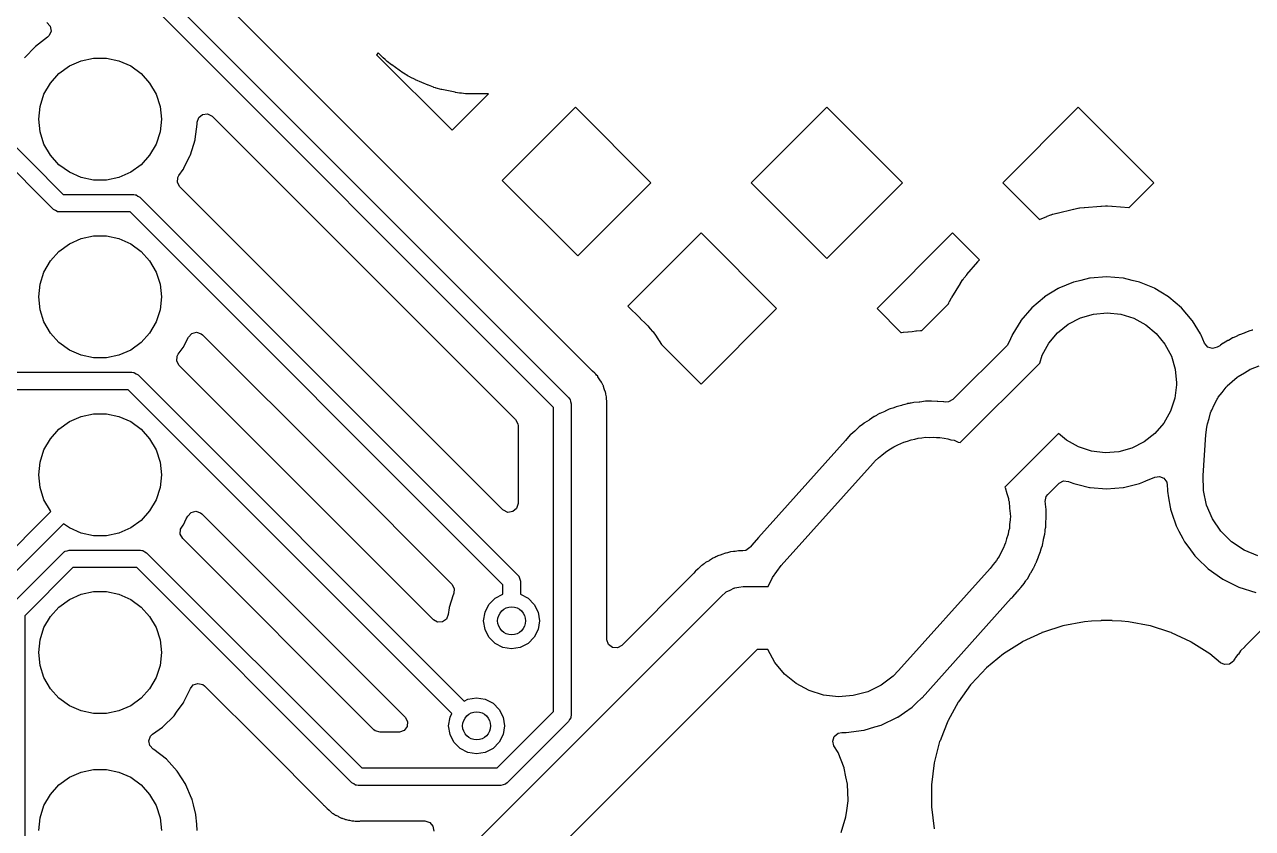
# Model space of a CAD drawing. Extents: x 124.5 to 210, y -114.5 to -26.5.
# Drawn here: x 144.04 to 161.58, y -59.97 to -48.48 of the extents above; entities that cross this region are included whole.
import ezdxf

# ---------------------------------------------------------------- set-up
doc = ezdxf.new("R2010")
doc.units = 0
doc.layers.add('BLACK', color=7, linetype='CONTINUOUS')

msp = doc.modelspace()

# ---------------------------------------------------------------- linework, layer by layer
at = {"layer": 'BLACK', "linetype": 'CONTINUOUS'}
for p, q in [((145.821, -47.8181), (151.813, -53.8106)), ((149.432, -50.7096), (146.492, -47.7704)), ((151.6, -53.9508), (145.642, -47.9923)), ((144.36, -48.454), (144.409, -48.5057)), ((144.422, -48.5755), (144.395, -48.6412)), ((144.409, -48.5057), (144.422, -48.5755)), ((144.372, -48.6636), (144.197, -48.7949)), ((144.395, -48.6412), (144.372, -48.6636)), ((142.596, -48.9116), (144.595, -50.9103)), ((144.197, -48.7949), (144.04, -48.9595)), ((149.096, -48.8866), (149.069, -48.9136)), ((149.069, -48.9136), (150.149, -49.9926)), ((149.134, -48.926), (149.096, -48.8866)), ((149.138, -48.9305), (149.134, -48.926)), ((149.167, -48.9585), (149.138, -48.9305)), ((144.534, -49.1828), (144.682, -49.0751)), ((144.682, -49.0751), (144.849, -49.0006)), ((144.849, -49.0006), (145.028, -48.9625)), ((145.028, -48.9625), (145.212, -48.9625)), ((145.212, -48.9625), (145.391, -49.0006)), ((145.391, -49.0006), (145.558, -49.0751)), ((145.558, -49.0751), (145.706, -49.1828)), ((149.194, -48.9838), (149.167, -48.9585)), ((149.199, -48.9881), (149.194, -48.9838)), ((149.218, -49.0048), (149.199, -48.9881)), ((149.223, -49.0088), (149.218, -49.0048)), ((149.284, -49.0562), (149.223, -49.0088)), ((149.289, -49.0599), (149.284, -49.0562)), ((149.448, -49.1716), (149.289, -49.0599)), ((144.455, -51.1237), (142.456, -49.125)), ((144.411, -49.3189), (144.534, -49.1828)), ((145.706, -49.1828), (145.829, -49.3189)), ((149.454, -49.1752), (149.448, -49.1716)), ((149.519, -49.2161), (149.454, -49.1752)), ((149.524, -49.2194), (149.519, -49.2161)), ((149.547, -49.2318), (149.524, -49.2194)), ((149.552, -49.2348), (149.547, -49.2318)), ((149.621, -49.2689), (149.552, -49.2348)), ((149.627, -49.2716), (149.621, -49.2689)), ((149.806, -49.3489), (149.627, -49.2716)), ((144.319, -49.4776), (144.411, -49.3189)), ((145.829, -49.3189), (145.921, -49.4776)), ((149.812, -49.3513), (149.806, -49.3489)), ((149.884, -49.3783), (149.812, -49.3513)), ((149.89, -49.3804), (149.884, -49.3783)), ((149.914, -49.3881), (149.89, -49.3804)), ((149.921, -49.3899), (149.914, -49.3881)), ((149.995, -49.4095), (149.921, -49.3899)), ((150.001, -49.4109), (149.995, -49.4095)), ((150.192, -49.4507), (150.001, -49.4109)), ((150.197, -49.4516), (150.192, -49.4507)), ((150.254, -49.4614), (150.197, -49.4516)), ((150.259, -49.4621), (150.254, -49.4614)), ((150.278, -49.4646), (150.259, -49.4621)), ((150.283, -49.4651), (150.278, -49.4646)), ((150.341, -49.4704), (150.283, -49.4651)), ((144.263, -49.6518), (144.319, -49.4776)), ((145.921, -49.4776), (145.977, -49.6518)), ((150.149, -49.9926), (150.669, -49.4725)), ((150.346, -49.4708), (150.341, -49.4704)), ((150.353, -49.4711), (150.346, -49.4708)), ((150.354, -49.4712), (150.353, -49.4711)), ((150.374, -49.472), (150.354, -49.4712)), ((150.376, -49.472), (150.374, -49.472)), ((150.382, -49.4722), (150.376, -49.472)), ((150.384, -49.4722), (150.382, -49.4722)), ((150.404, -49.4725), (150.384, -49.4722)), ((150.406, -49.4725), (150.404, -49.4725)), ((150.669, -49.4725), (150.406, -49.4725)), ((144.244, -49.834), (144.263, -49.6518)), ((145.977, -49.6518), (145.996, -49.834)), ((146.508, -49.8794), (146.53, -49.8118)), ((146.53, -49.8118), (146.585, -49.7666)), ((146.585, -49.7666), (146.655, -49.7582)), ((146.655, -49.7582), (146.723, -49.7934)), ((146.723, -49.7934), (148.893, -51.9629)), ((151.911, -49.6644), (150.866, -50.7096)), ((152.99, -50.7434), (151.911, -49.6644)), ((155.503, -49.6644), (154.424, -50.7434)), ((156.582, -50.7434), (155.503, -49.6644)), ((159.095, -49.6644), (158.016, -50.7434)), ((160.174, -50.7434), (159.095, -49.6644)), ((144.263, -50.0162), (144.244, -49.834)), ((145.996, -49.834), (145.977, -50.0162)), ((146.479, -50.1225), (146.507, -49.9052)), ((146.507, -49.9052), (146.508, -49.9019)), ((146.507, -49.9052), (146.507, -49.9052)), ((146.508, -49.9019), (146.508, -49.8794)), ((144.319, -50.1904), (144.263, -50.0162)), ((145.977, -50.0162), (145.921, -50.1904)), ((146.412, -50.3455), (146.478, -50.1276)), ((146.478, -50.1276), (146.479, -50.1225)), ((144.411, -50.3491), (144.319, -50.1904)), ((145.921, -50.1904), (145.829, -50.3491)), ((144.534, -50.4852), (144.411, -50.3491)), ((144.682, -50.5929), (144.534, -50.4852)), ((145.706, -50.4852), (145.558, -50.5929)), ((145.829, -50.3491), (145.706, -50.4852)), ((146.319, -50.5345), (146.41, -50.3502)), ((146.41, -50.3502), (146.412, -50.3455)), ((146.41, -50.3502), (146.41, -50.3502)), ((144.849, -50.6674), (144.682, -50.5929)), ((145.028, -50.7055), (144.849, -50.6674)), ((145.391, -50.6674), (145.212, -50.7055)), ((145.558, -50.5929), (145.391, -50.6674)), ((146.227, -50.7375), (146.232, -50.6667)), ((146.232, -50.6667), (146.248, -50.6372)), ((146.248, -50.6372), (146.308, -50.5539)), ((146.308, -50.5539), (146.311, -50.5497)), ((146.311, -50.5497), (146.319, -50.5345)), ((145.212, -50.7055), (145.028, -50.7055)), ((146.261, -50.7998), (146.227, -50.7375)), ((148.638, -53.176), (146.261, -50.7998)), ((151.228, -52.5057), (149.432, -50.7096)), ((150.866, -50.7096), (151.945, -51.7886)), ((151.945, -51.7886), (152.99, -50.7434)), ((154.424, -50.7434), (155.503, -51.8225)), ((155.503, -51.8225), (156.582, -50.7434)), ((158.016, -50.7434), (158.54, -51.2674)), ((159.822, -51.0952), (160.174, -50.7434)), ((144.595, -50.9103), (145.601, -50.9103)), ((145.601, -50.9103), (145.623, -50.9135)), ((145.623, -50.9135), (145.628, -50.9132)), ((145.628, -50.9132), (145.63, -50.9145)), ((145.63, -50.9145), (145.636, -50.9154)), ((145.636, -50.9154), (145.662, -50.9322)), ((145.662, -50.9322), (145.689, -50.9469)), ((145.689, -50.9469), (151.088, -56.3459)), ((144.482, -51.1385), (144.455, -51.1237)), ((144.508, -51.1552), (144.482, -51.1385)), ((144.514, -51.1561), (144.508, -51.1552)), ((144.517, -51.1574), (144.514, -51.1561)), ((144.521, -51.1571), (144.517, -51.1574)), ((144.543, -51.1603), (144.521, -51.1571)), ((145.549, -51.1603), (144.543, -51.1603)), ((150.875, -56.4861), (145.549, -51.1603)), ((158.649, -51.2223), (158.705, -51.2016)), ((158.705, -51.2016), (158.71, -51.2)), ((158.71, -51.2), (158.729, -51.1938)), ((158.729, -51.1938), (158.733, -51.1924)), ((158.733, -51.1924), (158.791, -51.1762)), ((158.791, -51.1762), (158.796, -51.1749)), ((158.796, -51.1749), (159.027, -51.1195)), ((159.027, -51.1195), (159.031, -51.1184)), ((159.031, -51.1184), (159.09, -51.1067)), ((159.09, -51.1067), (159.095, -51.1059)), ((159.095, -51.1059), (159.114, -51.1028)), ((159.114, -51.1028), (159.119, -51.1021)), ((159.119, -51.1021), (159.179, -51.0951)), ((159.179, -51.0951), (159.184, -51.0946)), ((159.184, -51.0946), (159.42, -51.076)), ((159.42, -51.076), (159.425, -51.0757)), ((159.425, -51.0757), (159.485, -51.0733)), ((159.485, -51.0733), (159.49, -51.0732)), ((159.49, -51.0732), (159.51, -51.0732)), ((159.51, -51.0732), (159.515, -51.0733)), ((159.515, -51.0733), (159.575, -51.0757)), ((159.575, -51.0757), (159.58, -51.076)), ((159.58, -51.076), (159.816, -51.0946)), ((159.816, -51.0946), (159.821, -51.0951)), ((159.821, -51.0951), (159.822, -51.0952)), ((158.54, -51.2674), (158.644, -51.2241)), ((158.644, -51.2241), (158.649, -51.2223)), ((144.682, -51.6151), (144.849, -51.5406)), ((144.849, -51.5406), (145.028, -51.5025)), ((145.028, -51.5025), (145.212, -51.5025)), ((145.212, -51.5025), (145.391, -51.5406)), ((145.391, -51.5406), (145.558, -51.6151)), ((153.707, -51.4604), (152.662, -52.5057)), ((154.786, -52.5395), (153.707, -51.4604)), ((157.299, -51.4604), (156.22, -52.5395)), ((157.683, -51.8449), (157.299, -51.4604)), ((144.411, -51.8589), (144.534, -51.7228)), ((144.534, -51.7228), (144.682, -51.6151)), ((145.558, -51.6151), (145.706, -51.7228)), ((145.706, -51.7228), (145.829, -51.8589)), ((144.319, -52.0176), (144.411, -51.8589)), ((145.829, -51.8589), (145.921, -52.0176)), ((157.505, -52.052), (157.659, -51.8715)), ((157.659, -51.8715), (157.662, -51.8678)), ((157.662, -51.8678), (157.683, -51.8449)), ((144.263, -52.1918), (144.319, -52.0176)), ((145.921, -52.0176), (145.977, -52.1918)), ((148.893, -51.9629), (151.055, -54.1245)), ((157.465, -52.1028), (157.502, -52.0559)), ((157.502, -52.0559), (157.505, -52.052)), ((159.5, -52.0868), (159.263, -52.1055)), ((159.737, -52.1055), (159.5, -52.0868)), ((144.244, -52.374), (144.263, -52.1918)), ((145.977, -52.1918), (145.996, -52.374)), ((157.287, -52.3832), (157.411, -52.1808)), ((157.411, -52.1808), (157.414, -52.1766)), ((157.414, -52.1766), (157.447, -52.1268)), ((157.447, -52.1268), (157.45, -52.1228)), ((157.45, -52.1228), (157.462, -52.1068)), ((157.462, -52.1068), (157.465, -52.1028)), ((158.809, -52.2543), (158.615, -52.3732)), ((158.813, -52.2518), (158.809, -52.2543)), ((158.818, -52.2499), (158.813, -52.2518)), ((159.028, -52.1628), (158.818, -52.2499)), ((158.818, -52.2499), (158.818, -52.2499)), ((159.032, -52.1609), (159.028, -52.1628)), ((159.028, -52.1628), (159.028, -52.1628)), ((159.133, -52.1367), (159.032, -52.1609)), ((159.258, -52.1066), (159.133, -52.1367)), ((159.263, -52.1055), (159.258, -52.1066)), ((159.258, -52.1066), (159.258, -52.1066)), ((159.742, -52.1066), (159.737, -52.1055)), ((159.867, -52.1367), (159.742, -52.1066)), ((159.742, -52.1066), (159.742, -52.1066)), ((159.968, -52.1609), (159.867, -52.1367)), ((159.972, -52.1628), (159.968, -52.1609)), ((160.182, -52.2499), (159.972, -52.1628)), ((159.972, -52.1628), (159.972, -52.1628)), ((160.187, -52.2518), (160.182, -52.2499)), ((160.182, -52.2499), (160.182, -52.2499)), ((160.191, -52.2543), (160.187, -52.2518)), ((160.274, -52.305), (160.191, -52.2543)), ((144.263, -52.5562), (144.244, -52.374)), ((145.996, -52.374), (145.977, -52.5562)), ((157.244, -52.4617), (157.253, -52.4441)), ((157.253, -52.4441), (157.255, -52.4397)), ((157.255, -52.4397), (157.285, -52.3875)), ((157.285, -52.3875), (157.287, -52.3832)), ((158.611, -52.3758), (158.43, -52.53)), ((158.615, -52.3732), (158.611, -52.3758)), ((158.615, -52.3732), (158.615, -52.3732)), ((160.385, -52.3732), (160.274, -52.305)), ((160.389, -52.3758), (160.385, -52.3732)), ((160.385, -52.3732), (160.385, -52.3732)), ((160.57, -52.53), (160.389, -52.3758)), ((144.319, -52.7304), (144.263, -52.5562)), ((145.977, -52.5562), (145.921, -52.7304)), ((152.148, -53.4257), (151.228, -52.5057)), ((152.662, -52.5057), (152.835, -52.6791)), ((153.707, -53.6185), (154.786, -52.5395)), ((156.22, -52.5395), (156.564, -52.8841)), ((156.859, -52.8516), (157.24, -52.4705)), ((157.24, -52.4705), (157.242, -52.4661)), ((157.242, -52.4661), (157.244, -52.4617)), ((158.43, -52.53), (158.276, -52.7106)), ((159.125, -52.6728), (159.313, -52.6177)), ((159.313, -52.6177), (159.507, -52.6)), ((159.507, -52.6), (159.701, -52.6204)), ((159.701, -52.6204), (159.888, -52.6781)), ((160.724, -52.7106), (160.57, -52.53)), ((144.411, -52.8891), (144.319, -52.7304)), ((145.921, -52.7304), (145.829, -52.8891)), ((152.835, -52.6791), (152.837, -52.6806)), ((152.837, -52.6806), (152.843, -52.6858)), ((152.843, -52.6858), (152.913, -52.7513)), ((152.913, -52.7513), (152.918, -52.7569)), ((152.918, -52.7569), (152.94, -52.78)), ((152.94, -52.78), (152.945, -52.7859)), ((152.945, -52.7859), (152.979, -52.8276)), ((158.273, -52.7148), (158.16, -52.8992)), ((158.276, -52.7106), (158.273, -52.7148)), ((158.273, -52.7148), (158.273, -52.7148)), ((158.8, -52.8855), (158.952, -52.7632)), ((158.952, -52.7632), (159.125, -52.6728)), ((159.888, -52.6781), (160.059, -52.771)), ((160.059, -52.771), (160.21, -52.8954)), ((160.727, -52.7148), (160.724, -52.7106)), ((160.84, -52.8992), (160.727, -52.7148)), ((160.727, -52.7148), (160.727, -52.7148)), ((144.534, -53.0252), (144.411, -52.8891)), ((145.829, -52.8891), (145.706, -53.0252)), ((146.322, -53.0668), (146.382, -52.9471)), ((146.382, -52.9471), (146.43, -52.8949)), ((146.43, -52.8949), (146.498, -52.877)), ((146.498, -52.877), (146.566, -52.899)), ((146.566, -52.899), (146.584, -52.9138)), ((146.584, -52.9138), (148.477, -54.8068)), ((152.979, -52.8276), (153.015, -52.8682)), ((153.015, -52.8682), (153.02, -52.8743)), ((153.02, -52.8743), (153.04, -52.8992)), ((153.04, -52.8992), (153.044, -52.9056)), ((153.044, -52.9056), (153.098, -52.9848)), ((156.564, -52.8841), (156.57, -52.8829)), ((156.57, -52.8829), (156.575, -52.882)), ((156.575, -52.882), (156.595, -52.8789)), ((156.595, -52.8789), (156.6, -52.8783)), ((156.6, -52.8783), (156.659, -52.8712)), ((156.659, -52.8712), (156.664, -52.8707)), ((156.664, -52.8707), (156.721, -52.8663)), ((156.721, -52.8663), (156.777, -52.8587)), ((156.777, -52.8587), (156.782, -52.8582)), ((156.782, -52.8582), (156.842, -52.8526)), ((156.842, -52.8526), (156.847, -52.8522)), ((156.847, -52.8522), (156.859, -52.8516)), ((158.15, -52.9176), (158.105, -53.0259)), ((158.152, -52.913), (158.15, -52.9176)), ((158.15, -52.9176), (158.15, -52.9176)), ((158.16, -52.8992), (158.152, -52.913)), ((158.675, -53.035), (158.8, -52.8855)), ((160.21, -52.8954), (160.333, -53.0466)), ((160.848, -52.913), (160.84, -52.8992)), ((160.85, -52.9176), (160.848, -52.913)), ((160.898, -53.0331), (160.85, -52.9176)), ((160.85, -52.9176), (160.85, -52.9176)), ((161.292, -52.9626), (161.241, -52.9941)), ((161.296, -52.96), (161.292, -52.9626)), ((161.292, -52.9626), (161.292, -52.9626)), ((161.301, -52.9581), (161.296, -52.96)), ((161.34, -52.9419), (161.301, -52.9581)), ((161.301, -52.9581), (161.301, -52.9581)), ((161.35, -52.9371), (161.34, -52.9419)), ((161.392, -52.9151), (161.35, -52.9371)), ((161.397, -52.9128), (161.392, -52.9151)), ((161.392, -52.9151), (161.392, -52.9151)), ((161.465, -52.8899), (161.397, -52.9128)), ((161.473, -52.8869), (161.465, -52.8899)), ((161.534, -52.8616), (161.473, -52.8869)), ((161.581, -52.8504), (161.534, -52.8616)), ((161.591, -52.8473), (161.581, -52.8504)), ((144.682, -53.1329), (144.534, -53.0252)), ((144.849, -53.2074), (144.682, -53.1329)), ((145.558, -53.1329), (145.391, -53.2074)), ((145.706, -53.0252), (145.558, -53.1329)), ((146.237, -53.1921), (146.308, -53.0939)), ((146.308, -53.0939), (146.311, -53.0897)), ((146.308, -53.0939), (146.308, -53.0939)), ((146.311, -53.0897), (146.322, -53.0668)), ((153.098, -52.9848), (153.102, -52.9915)), ((153.102, -52.9915), (153.104, -52.9935)), ((153.104, -52.9935), (153.105, -52.9954)), ((153.105, -52.9954), (153.109, -53.0019)), ((153.109, -53.0019), (153.143, -53.0544)), ((153.143, -53.0544), (153.707, -53.6185)), ((158.078, -53.0668), (157.305, -53.8398)), ((158.105, -53.0259), (158.078, -53.0668)), ((158.581, -53.2061), (158.675, -53.035)), ((160.333, -53.0466), (160.425, -53.2189)), ((160.944, -53.0894), (160.898, -53.0331)), ((161.012, -53.1109), (160.944, -53.0894)), ((161.08, -53.0923), (161.012, -53.1109)), ((161.081, -53.0918), (161.08, -53.0923)), ((161.117, -53.0699), (161.081, -53.0918)), ((161.126, -53.0636), (161.117, -53.0699)), ((161.165, -53.0349), (161.126, -53.0636)), ((161.169, -53.0319), (161.165, -53.0349)), ((161.194, -53.019), (161.169, -53.0319)), ((161.233, -52.9983), (161.194, -53.019)), ((161.241, -52.9941), (161.233, -52.9983)), ((145.028, -53.2455), (144.849, -53.2074)), ((145.212, -53.2455), (145.028, -53.2455)), ((145.391, -53.2074), (145.212, -53.2455)), ((146.217, -53.2924), (146.222, -53.2216)), ((146.251, -53.3548), (146.217, -53.2924)), ((146.222, -53.2216), (146.237, -53.1921)), ((150.876, -55.4148), (148.638, -53.176)), ((157.409, -54.4546), (158.545, -53.3184)), ((158.545, -53.3184), (158.581, -53.2061)), ((160.425, -53.2189), (160.481, -53.4058)), ((143.177, -53.4503), (145.575, -53.4503)), ((145.575, -53.4503), (145.597, -53.4535)), ((145.597, -53.4535), (145.602, -53.4532)), ((145.602, -53.4532), (145.604, -53.4545)), ((145.604, -53.4545), (145.611, -53.4554)), ((145.611, -53.4554), (145.637, -53.4721)), ((145.637, -53.4721), (145.664, -53.4869)), ((145.664, -53.4869), (150.323, -58.1466)), ((148.14, -55.2437), (146.251, -53.3548)), ((152.156, -53.4337), (152.148, -53.4257)), ((152.19, -53.4619), (152.156, -53.4337)), ((152.195, -53.4683), (152.19, -53.4619)), ((152.202, -53.4783), (152.195, -53.4683)), ((152.215, -53.4933), (152.202, -53.4783)), ((152.23, -53.5076), (152.215, -53.4933)), ((160.481, -53.4058), (160.5, -53.6)), ((161.379, -53.5099), (161.468, -53.4566)), ((161.468, -53.4566), (161.546, -53.4088)), ((161.546, -53.4088), (161.552, -53.4066)), ((161.552, -53.4066), (161.556, -53.4046)), ((161.556, -53.4046), (161.681, -53.3584)), ((152.234, -53.5145), (152.23, -53.5076)), ((152.252, -53.5457), (152.234, -53.5145)), ((152.234, -53.5145), (152.234, -53.5145)), ((152.259, -53.5556), (152.252, -53.5457)), ((152.285, -53.5914), (152.259, -53.5556)), ((152.292, -53.6102), (152.285, -53.5914)), ((152.301, -53.628), (152.292, -53.6102)), ((152.307, -53.6386), (152.301, -53.628)), ((152.311, -53.6454), (152.307, -53.6386)), ((152.307, -53.6386), (152.307, -53.6386)), ((152.313, -53.653), (152.311, -53.6454)), ((152.323, -53.6879), (152.313, -53.653)), ((152.313, -53.653), (152.313, -53.653)), ((160.5, -53.6279), (160.475, -53.8215)), ((160.5, -53.6), (160.5, -53.6279)), ((161.151, -53.7385), (161.206, -53.6643)), ((161.206, -53.6643), (161.217, -53.6543)), ((161.217, -53.6543), (161.224, -53.6456)), ((161.224, -53.6456), (161.295, -53.5836)), ((161.295, -53.5836), (161.364, -53.5203)), ((161.364, -53.5203), (161.373, -53.5148)), ((161.373, -53.5148), (161.379, -53.5099)), ((145.524, -53.7003), (143.125, -53.7003)), ((150.147, -58.3234), (145.524, -53.7003)), ((151.813, -53.8106), (151.827, -53.8284)), ((151.827, -53.8284), (151.83, -53.8315)), ((151.83, -53.8315), (151.831, -53.8342)), ((151.831, -53.8342), (151.835, -53.8394)), ((151.835, -53.8394), (151.841, -53.8695)), ((152.327, -53.6991), (152.323, -53.6879)), ((152.34, -53.7317), (152.327, -53.6991)), ((152.343, -53.7402), (152.34, -53.7317)), ((152.344, -53.7481), (152.343, -53.7402)), ((152.346, -53.7603), (152.344, -53.7481)), ((152.344, -53.7481), (152.344, -53.7481)), ((152.35, -53.7797), (152.346, -53.7603)), ((152.356, -53.7991), (152.35, -53.7797)), ((152.357, -53.8405), (152.356, -53.7991)), ((152.357, -53.8433), (152.357, -53.8405)), ((152.358, -53.8551), (152.357, -53.8433)), ((157.305, -53.8398), (157.242, -53.8738)), ((160.475, -53.8215), (160.414, -54.0067)), ((161.039, -53.9164), (161.078, -53.8355)), ((161.078, -53.8355), (161.09, -53.8202)), ((161.09, -53.8202), (161.096, -53.8073)), ((161.096, -53.8073), (161.151, -53.7385)), ((151.6, -58.2962), (151.6, -53.9508)), ((151.841, -53.8695), (151.85, -53.899)), ((151.85, -53.899), (151.85, -58.348)), ((152.359, -53.8591), (152.358, -53.8551)), ((152.359, -53.8871), (152.359, -53.8591)), ((152.359, -53.891), (152.359, -53.8871)), ((152.36, -53.921), (152.359, -53.891)), ((152.359, -53.9666), (152.361, -53.9591)), ((152.359, -53.9778), (152.359, -53.9666)), ((152.359, -57.2618), (152.359, -53.9778)), ((152.361, -53.9591), (152.36, -53.921)), ((156.331, -54.0091), (156.261, -54.0381)), ((156.337, -54.0064), (156.331, -54.0091)), ((156.396, -53.9779), (156.337, -54.0064)), ((156.41, -53.9713), (156.396, -53.9779)), ((156.447, -53.9604), (156.41, -53.9713)), ((156.459, -53.9561), (156.447, -53.9604)), ((156.494, -53.9416), (156.459, -53.9561)), ((156.572, -53.9228), (156.494, -53.9416)), ((156.579, -53.921), (156.572, -53.9228)), ((156.619, -53.9091), (156.579, -53.921)), ((156.652, -53.8993), (156.619, -53.9091)), ((156.657, -53.8978), (156.652, -53.8993)), ((156.652, -53.8993), (156.652, -53.8993)), ((156.661, -53.8972), (156.657, -53.8978)), ((156.681, -53.8945), (156.661, -53.8972)), ((156.661, -53.8972), (156.661, -53.8972)), ((156.694, -53.8928), (156.681, -53.8945)), ((156.707, -53.8904), (156.694, -53.8928)), ((156.744, -53.8816), (156.707, -53.8904)), ((156.824, -53.8753), (156.744, -53.8816)), ((156.831, -53.8746), (156.824, -53.8753)), ((156.911, -53.8638), (156.831, -53.8746)), ((156.916, -53.864), (156.911, -53.8638)), ((156.949, -53.8648), (156.916, -53.864)), ((156.916, -53.864), (156.916, -53.864)), ((156.962, -53.8644), (156.949, -53.8648)), ((156.995, -53.8618), (156.962, -53.8644)), ((157, -53.8614), (156.995, -53.8618)), ((156.995, -53.8618), (156.995, -53.8618)), ((157.081, -53.8678), (157, -53.8614)), ((157.087, -53.8681), (157.081, -53.8678)), ((157.168, -53.8701), (157.087, -53.8681)), ((157.173, -53.871), (157.168, -53.8701)), ((157.193, -53.8746), (157.173, -53.871)), ((157.173, -53.871), (157.173, -53.871)), ((157.242, -53.8738), (157.193, -53.8746)), ((160.414, -54.0067), (160.317, -54.1764)), ((160.963, -54.1113), (160.985, -54.0278)), ((160.985, -54.0278), (160.995, -54.007)), ((160.995, -54.007), (161.001, -53.9895)), ((161.001, -53.9895), (161.039, -53.9164)), ((144.534, -54.2628), (144.682, -54.1551)), ((144.682, -54.1551), (144.849, -54.0806)), ((144.849, -54.0806), (145.028, -54.0425)), ((145.028, -54.0425), (145.212, -54.0425)), ((145.212, -54.0425), (145.391, -54.0806)), ((145.391, -54.0806), (145.558, -54.1551)), ((145.558, -54.1551), (145.706, -54.2628)), ((151.055, -54.1245), (151.089, -54.1868)), ((151.089, -54.1868), (151.092, -54.2136)), ((156.008, -54.1989), (155.998, -54.2068)), ((156.037, -54.1744), (156.008, -54.1989)), ((156.041, -54.1718), (156.037, -54.1744)), ((156.106, -54.1322), (156.041, -54.1718)), ((156.041, -54.1718), (156.041, -54.1718)), ((156.111, -54.1285), (156.106, -54.1322)), ((156.178, -54.0824), (156.111, -54.1285)), ((156.183, -54.0803), (156.178, -54.0824)), ((156.213, -54.066), (156.183, -54.0803)), ((156.183, -54.0803), (156.183, -54.0803)), ((156.224, -54.0598), (156.213, -54.066)), ((156.256, -54.04), (156.224, -54.0598)), ((156.261, -54.0381), (156.256, -54.04)), ((156.261, -54.0381), (156.261, -54.0381)), ((160.317, -54.1764), (160.19, -54.3242)), ((160.937, -54.208), (160.94, -54.1861)), ((160.94, -54.1861), (160.963, -54.1113)), ((144.411, -54.3989), (144.534, -54.2628)), ((145.706, -54.2628), (145.829, -54.3989)), ((151.092, -54.2136), (151.092, -55.3257)), ((155.838, -54.3451), (155.772, -54.4224)), ((155.841, -54.3414), (155.838, -54.3451)), ((155.838, -54.3451), (155.838, -54.3451)), ((155.845, -54.3382), (155.841, -54.3414)), ((155.903, -54.2889), (155.845, -54.3382)), ((155.845, -54.3382), (155.845, -54.3382)), ((155.908, -54.2844), (155.903, -54.2889)), ((155.967, -54.2284), (155.908, -54.2844)), ((155.998, -54.2068), (155.967, -54.2284)), ((156.859, -54.3876), (156.912, -54.3785)), ((156.912, -54.3785), (156.969, -54.3792)), ((156.969, -54.3792), (157.022, -54.3752)), ((157.022, -54.3752), (157.068, -54.3805)), ((158.814, -54.3227), (158.047, -55.0897)), ((158.929, -54.4211), (158.814, -54.3227)), ((160.19, -54.3242), (160.036, -54.4443)), ((160.878, -54.9235), (160.917, -54.3435)), ((160.917, -54.3435), (160.93, -54.2343)), ((160.93, -54.2343), (160.937, -54.208)), ((144.319, -54.5576), (144.411, -54.3989)), ((145.829, -54.3989), (145.921, -54.5576)), ((155.77, -54.4247), (154.527, -55.8104)), ((155.772, -54.4224), (155.77, -54.4247)), ((156.377, -54.5671), (156.411, -54.5418)), ((156.411, -54.5418), (156.462, -54.5165)), ((156.462, -54.5165), (156.516, -54.4846)), ((156.516, -54.4846), (156.561, -54.4678)), ((156.561, -54.4678), (156.602, -54.4476)), ((156.602, -54.4476), (156.654, -54.4334)), ((156.654, -54.4334), (156.709, -54.4133)), ((156.709, -54.4133), (156.761, -54.4044)), ((156.761, -54.4044), (156.809, -54.3914)), ((156.809, -54.3914), (156.859, -54.3876)), ((157.068, -54.3805), (157.118, -54.3812)), ((157.118, -54.3812), (157.178, -54.3931)), ((157.178, -54.3931), (157.234, -54.3996)), ((157.234, -54.3996), (157.275, -54.4124)), ((157.275, -54.4124), (157.32, -54.4213)), ((157.32, -54.4213), (157.381, -54.4457)), ((157.381, -54.4457), (157.409, -54.4546)), ((159.1, -54.5164), (158.929, -54.4211)), ((159.285, -54.5767), (159.1, -54.5164)), ((159.862, -54.5323), (159.674, -54.5848)), ((160.036, -54.4443), (159.862, -54.5323)), ((144.263, -54.7318), (144.319, -54.5576)), ((145.921, -54.5576), (145.977, -54.7318)), ((156.178, -54.7332), (156.184, -54.7256)), ((156.184, -54.7256), (156.195, -54.7155)), ((156.195, -54.7155), (156.24, -54.6706)), ((156.24, -54.6706), (156.289, -54.6338)), ((156.289, -54.6338), (156.339, -54.5899)), ((156.339, -54.5899), (156.377, -54.5671)), ((159.479, -54.5998), (159.285, -54.5767)), ((159.674, -54.5848), (159.479, -54.5998)), ((144.244, -54.914), (144.263, -54.7318)), ((145.977, -54.7318), (145.996, -54.914)), ((148.477, -54.8068), (150.146, -56.4759)), ((154.853, -56.2087), (156.163, -54.7487)), ((156.163, -54.7487), (156.178, -54.7332)), ((144.263, -55.0962), (144.244, -54.914)), ((145.996, -54.914), (145.977, -55.0962)), ((158.659, -55.1965), (158.82, -55.0354)), ((158.82, -55.0354), (158.882, -55.0013)), ((158.882, -55.0013), (158.957, -55.0081)), ((158.957, -55.0081), (158.981, -55.0176)), ((158.981, -55.0176), (159.032, -55.0391)), ((159.032, -55.0391), (159.088, -55.0525)), ((159.088, -55.0525), (159.258, -55.0934)), ((159.742, -55.0934), (159.912, -55.0525)), ((159.912, -55.0525), (159.968, -55.0391)), ((159.968, -55.0391), (160.019, -55.0176)), ((160.019, -55.0176), (160.059, -55.0013)), ((160.059, -55.0013), (160.187, -54.9482)), ((160.187, -54.9488), (160.254, -54.9363)), ((160.187, -54.9482), (160.187, -54.9488)), ((160.254, -54.9363), (160.319, -54.963)), ((160.319, -54.963), (160.36, -55.021)), ((160.36, -55.021), (160.367, -55.0603)), ((160.367, -55.0603), (160.368, -55.1307)), ((160.883, -55.1371), (160.878, -54.9235)), ((144.319, -55.2704), (144.263, -55.0962)), ((145.977, -55.0962), (145.921, -55.2704)), ((149.882, -56.9857), (148.14, -55.2437)), ((158.047, -55.0897), (158.05, -55.0968)), ((158.05, -55.0968), (158.075, -55.1832)), ((158.075, -55.1832), (158.098, -55.2546)), ((158.098, -55.2546), (158.1, -55.2746)), ((158.622, -55.2955), (158.637, -55.226)), ((158.637, -55.226), (158.659, -55.1965)), ((159.258, -55.0934), (159.258, -55.0934)), ((159.258, -55.0934), (159.263, -55.0945)), ((159.263, -55.0945), (159.5, -55.1132)), ((159.5, -55.1132), (159.737, -55.0945)), ((159.737, -55.0945), (159.742, -55.0934)), ((159.742, -55.0934), (159.742, -55.0934)), ((160.368, -55.1307), (160.368, -55.1457)), ((160.368, -55.1457), (160.385, -55.2437)), ((160.385, -55.2437), (160.407, -55.3788)), ((160.929, -55.3458), (160.883, -55.1371)), ((144.411, -55.4291), (144.319, -55.2704)), ((144.419, -55.4381), (144.411, -55.4291)), ((145.829, -55.4291), (145.706, -55.5652)), ((145.921, -55.2704), (145.829, -55.4291)), ((150.883, -55.4209), (150.876, -55.4148)), ((150.948, -55.4504), (150.883, -55.4209)), ((151.071, -55.3938), (151.018, -55.4403)), ((151.092, -55.3257), (151.071, -55.3938)), ((158.1, -55.2746), (158.106, -55.295)), ((158.106, -55.295), (158.115, -55.3903)), ((158.115, -55.3903), (158.124, -55.4666)), ((158.625, -55.3245), (158.622, -55.2955)), ((158.625, -55.3313), (158.625, -55.3245)), ((158.636, -55.4114), (158.625, -55.3313)), ((158.635, -55.4492), (158.636, -55.4163)), ((158.636, -55.4163), (158.636, -55.4114)), ((158.636, -55.4163), (158.636, -55.4163)), ((160.407, -55.3788), (160.411, -55.3992)), ((160.411, -55.3992), (160.412, -55.4039)), ((160.412, -55.4039), (160.432, -55.4633)), ((161.014, -55.542), (160.929, -55.3458)), ((140.037, -59.8206), (144.419, -55.4381)), ((145.706, -55.5652), (145.558, -55.6729)), ((146.311, -55.6297), (146.353, -55.5441)), ((146.353, -55.5441), (146.373, -55.5043)), ((146.373, -55.5043), (146.421, -55.4521)), ((146.421, -55.4521), (146.49, -55.4342)), ((146.49, -55.4342), (146.557, -55.4562)), ((146.557, -55.4562), (146.575, -55.471)), ((146.575, -55.471), (149.481, -58.3764)), ((151.018, -55.4403), (150.948, -55.4504)), ((158.123, -55.5589), (158.114, -55.6219)), ((158.124, -55.4666), (158.123, -55.4829)), ((158.123, -55.4829), (158.125, -55.5)), ((158.125, -55.5), (158.123, -55.5589)), ((158.63, -55.6684), (158.632, -55.5877)), ((158.632, -55.5809), (158.635, -55.5441)), ((158.632, -55.5877), (158.632, -55.5809)), ((158.636, -55.4621), (158.635, -55.4492)), ((158.635, -55.5441), (158.639, -55.5)), ((158.638, -55.4951), (158.636, -55.4621)), ((158.639, -55.5), (158.638, -55.4951)), ((160.432, -55.4633), (160.493, -55.6429)), ((161.134, -55.7186), (161.014, -55.542)), ((144.598, -55.6123), (140.25, -59.9608)), ((144.682, -55.6729), (144.598, -55.6123)), ((144.849, -55.7474), (144.682, -55.6729)), ((145.028, -55.7855), (144.849, -55.7474)), ((145.391, -55.7474), (145.212, -55.7855)), ((145.558, -55.6729), (145.391, -55.7474)), ((146.267, -55.7619), (146.272, -55.691)), ((146.301, -55.8242), (146.267, -55.7619)), ((146.272, -55.691), (146.288, -55.6615)), ((146.288, -55.6615), (146.308, -55.6339)), ((146.308, -55.6339), (146.311, -55.6297)), ((146.308, -55.6339), (146.308, -55.6339)), ((158.094, -55.7626), (158.072, -55.8271)), ((158.1, -55.7194), (158.094, -55.7626)), ((158.111, -55.6799), (158.1, -55.7194)), ((158.114, -55.6219), (158.111, -55.6799)), ((158.599, -55.8352), (158.617, -55.7611)), ((158.617, -55.7611), (158.618, -55.7563)), ((158.617, -55.7611), (158.617, -55.7611)), ((158.618, -55.7563), (158.62, -55.7303)), ((158.62, -55.7303), (158.621, -55.7184)), ((158.621, -55.7184), (158.623, -55.7056)), ((158.623, -55.7056), (158.629, -55.6733)), ((158.629, -55.6733), (158.63, -55.6684)), ((158.629, -55.6733), (158.629, -55.6733)), ((160.493, -55.6429), (160.532, -55.7184)), ((160.532, -55.7184), (160.588, -55.8242)), ((161.286, -55.8693), (161.134, -55.7186)), ((145.212, -55.7855), (145.028, -55.7855)), ((149.032, -58.5546), (146.301, -55.8242)), ((154.405, -55.9512), (154.348, -55.9931)), ((154.412, -55.9415), (154.405, -55.9512)), ((154.431, -55.9169), (154.412, -55.9415)), ((154.527, -55.8104), (154.431, -55.9169)), ((158.04, -55.9201), (158.028, -55.9576)), ((158.056, -55.8866), (158.04, -55.9201)), ((158.072, -55.8271), (158.056, -55.8866)), ((158.567, -55.9694), (158.571, -55.957)), ((158.571, -55.957), (158.582, -55.926)), ((158.582, -55.926), (158.583, -55.9213)), ((158.582, -55.926), (158.582, -55.926)), ((158.583, -55.9213), (158.598, -55.8419)), ((158.598, -55.8419), (158.599, -55.8352)), ((160.588, -55.8242), (160.612, -55.8707)), ((160.612, -55.8707), (160.674, -55.9547)), ((160.674, -55.9547), (160.76, -56.07)), ((161.463, -55.9887), (161.286, -55.8693)), ((143.83, -56.789), (144.592, -56.0269)), ((144.592, -56.0269), (144.61, -56.0136)), ((144.61, -56.0136), (144.613, -56.0101)), ((144.613, -56.0101), (144.616, -56.0093)), ((144.616, -56.0093), (144.621, -56.0054)), ((144.621, -56.0054), (144.651, -55.999)), ((144.651, -55.999), (144.681, -55.9903)), ((144.681, -55.9903), (145.697, -55.9903)), ((145.697, -55.9903), (145.719, -55.9935)), ((145.719, -55.9935), (145.723, -55.9932)), ((145.723, -55.9932), (145.726, -55.9945)), ((145.726, -55.9945), (145.732, -55.9954)), ((145.732, -55.9954), (145.758, -56.0121)), ((145.758, -56.0121), (145.785, -56.0269)), ((145.785, -56.0269), (148.858, -59.1)), ((153.871, -56.1081), (153.828, -56.1362)), ((153.877, -56.1046), (153.871, -56.1081)), ((153.871, -56.1081), (153.871, -56.1081)), ((153.89, -56.0994), (153.877, -56.1046)), ((153.902, -56.0946), (153.89, -56.0994)), ((153.917, -56.0877), (153.902, -56.0946)), ((153.935, -56.0776), (153.917, -56.0877)), ((153.94, -56.0745), (153.935, -56.0776)), ((153.935, -56.0776), (153.935, -56.0776)), ((153.947, -56.0726), (153.94, -56.0745)), ((153.995, -56.0572), (153.947, -56.0726)), ((153.947, -56.0726), (153.947, -56.0726)), ((154.004, -56.0542), (153.995, -56.0572)), ((154.058, -56.033), (154.004, -56.0542)), ((154.064, -56.0318), (154.058, -56.033)), ((154.084, -56.0282), (154.064, -56.0318)), ((154.064, -56.0318), (154.064, -56.0318)), ((154.1, -56.0244), (154.084, -56.0282)), ((154.126, -56.0162), (154.1, -56.0244)), ((154.172, -56.0116), (154.126, -56.0162)), ((154.184, -56.0104), (154.172, -56.0116)), ((154.193, -56.0091), (154.184, -56.0104)), ((154.243, -56.0003), (154.193, -56.0091)), ((154.249, -55.9991), (154.243, -56.0003)), ((154.243, -56.0003), (154.243, -56.0003)), ((154.256, -55.9993), (154.249, -55.9991)), ((154.301, -56.0006), (154.256, -55.9993)), ((154.256, -55.9993), (154.256, -55.9993)), ((154.348, -55.9931), (154.301, -56.0006)), ((157.944, -56.1063), (157.927, -56.1372)), ((157.964, -56.0794), (157.944, -56.1063)), ((157.992, -56.0209), (157.964, -56.0794)), ((158.028, -55.9576), (157.992, -56.0209)), ((158.5, -56.1592), (158.525, -56.0877)), ((158.525, -56.0877), (158.527, -56.0813)), ((158.527, -56.0813), (158.556, -56.0109)), ((158.556, -56.0109), (158.558, -56.0063)), ((158.558, -56.0063), (158.567, -55.9694)), ((160.76, -56.07), (160.765, -56.0771)), ((160.765, -56.0771), (160.769, -56.0806)), ((160.769, -56.0806), (160.769, -56.0806)), ((160.769, -56.0806), (160.795, -56.1067)), ((160.795, -56.1067), (160.949, -56.257)), ((161.66, -56.0723), (161.463, -55.9887)), ((144.733, -56.2403), (144.044, -56.9292)), ((145.645, -56.2403), (144.733, -56.2403)), ((148.718, -59.3134), (145.645, -56.2403)), ((153.622, -56.2956), (153.604, -56.3187)), ((153.628, -56.2909), (153.622, -56.2956)), ((153.665, -56.2592), (153.628, -56.2909)), ((153.672, -56.2527), (153.665, -56.2592)), ((153.709, -56.2155), (153.672, -56.2527)), ((153.714, -56.2113), (153.709, -56.2155)), ((153.718, -56.2086), (153.714, -56.2113)), ((153.731, -56.2), (153.718, -56.2086)), ((153.718, -56.2086), (153.718, -56.2086)), ((153.736, -56.1964), (153.731, -56.2)), ((153.749, -56.1866), (153.736, -56.1964)), ((153.765, -56.173), (153.749, -56.1866)), ((153.77, -56.1689), (153.765, -56.173)), ((153.765, -56.173), (153.765, -56.173)), ((153.821, -56.1409), (153.77, -56.1689)), ((153.828, -56.1362), (153.821, -56.1409)), ((154.726, -56.3806), (154.853, -56.2087)), ((157.837, -56.2513), (156.527, -57.7113)), ((157.878, -56.1966), (157.837, -56.2513)), ((157.927, -56.1372), (157.878, -56.1966)), ((158.418, -56.3131), (158.457, -56.2481)), ((158.457, -56.2481), (158.46, -56.2439)), ((158.46, -56.2439), (158.462, -56.2393)), ((158.462, -56.2393), (158.475, -56.2088)), ((158.462, -56.2393), (158.462, -56.2393)), ((158.475, -56.2088), (158.48, -56.1971)), ((158.48, -56.1971), (158.496, -56.1682)), ((158.496, -56.1682), (158.498, -56.1638)), ((158.496, -56.1682), (158.496, -56.1682)), ((158.498, -56.1638), (158.5, -56.1592)), ((158.5, -56.1592), (158.5, -56.1592)), ((160.949, -56.257), (161.159, -56.406)), ((150.146, -56.4759), (150.18, -56.5382)), ((151.088, -56.3459), (151.102, -56.3638)), ((151.102, -56.3638), (151.105, -56.3668)), ((151.105, -56.3668), (151.106, -56.3695)), ((151.106, -56.3695), (151.11, -56.3747)), ((151.11, -56.3747), (151.116, -56.4048)), ((151.116, -56.4048), (151.125, -56.4343)), ((151.125, -56.4343), (151.125, -56.6203)), ((153.594, -56.3305), (152.574, -57.3509)), ((153.604, -56.3187), (153.594, -56.3305)), ((154.664, -56.51), (154.726, -56.3806)), ((158.273, -56.5249), (158.326, -56.4631)), ((158.326, -56.4631), (158.328, -56.4589)), ((158.328, -56.4589), (158.345, -56.4307)), ((158.328, -56.4589), (158.328, -56.4589)), ((158.345, -56.4307), (158.353, -56.42)), ((158.353, -56.42), (158.373, -56.394)), ((158.373, -56.3939), (158.376, -56.39)), ((158.373, -56.394), (158.373, -56.3939)), ((158.376, -56.39), (158.414, -56.319)), ((158.414, -56.319), (158.418, -56.3131)), ((161.159, -56.406), (161.389, -56.5203)), ((144.682, -56.6951), (144.849, -56.6206)), ((144.849, -56.6206), (145.028, -56.5825)), ((145.028, -56.5825), (145.212, -56.5825)), ((145.212, -56.5825), (145.391, -56.6206)), ((145.391, -56.6206), (145.558, -56.6951)), ((146.132, -64.5118), (154.002, -56.6418)), ((150.165, -56.6284), (150.106, -56.8101)), ((150.169, -56.6227), (150.165, -56.6284)), ((150.171, -56.6167), (150.169, -56.6227)), ((150.175, -56.609), (150.171, -56.6165)), ((150.171, -56.6165), (150.171, -56.6167)), ((150.18, -56.5382), (150.175, -56.609)), ((150.765, -56.6764), (150.875, -56.6203)), ((150.875, -56.6203), (150.875, -56.4861)), ((151.125, -56.6203), (151.235, -56.6764)), ((154.002, -56.6418), (154.055, -56.5959)), ((154.055, -56.5959), (154.062, -56.5927)), ((154.062, -56.5927), (154.067, -56.5878)), ((154.067, -56.5878), (154.121, -56.5619)), ((154.121, -56.5619), (154.174, -56.5343)), ((154.174, -56.5343), (154.181, -56.533)), ((154.181, -56.533), (154.188, -56.5299)), ((154.188, -56.5299), (154.247, -56.521)), ((154.247, -56.521), (154.306, -56.5102)), ((154.306, -56.5102), (154.313, -56.5111)), ((154.313, -56.5111), (154.32, -56.51)), ((154.32, -56.51), (154.664, -56.51)), ((158.155, -56.6618), (158.159, -56.6586)), ((158.159, -56.6586), (158.162, -56.6549)), ((158.162, -56.6549), (158.221, -56.5852)), ((158.162, -56.6549), (158.162, -56.6549)), ((158.221, -56.5852), (158.229, -56.5768)), ((158.229, -56.5768), (158.231, -56.5745)), ((158.231, -56.5745), (158.247, -56.5556)), ((158.247, -56.5556), (158.259, -56.5431)), ((158.259, -56.5431), (158.262, -56.5382)), ((158.262, -56.5382), (158.269, -56.5301)), ((158.269, -56.5301), (158.273, -56.5249)), ((161.389, -56.5203), (161.634, -56.5972)), ((144.411, -56.9389), (144.534, -56.8028)), ((144.534, -56.8028), (144.682, -56.6951)), ((145.558, -56.6951), (145.706, -56.8028)), ((145.706, -56.8028), (145.829, -56.9389)), ((150.106, -56.8166), (150.096, -56.9097)), ((150.106, -56.8101), (150.106, -56.8166)), ((150.106, -56.8166), (150.106, -56.8166)), ((150.62, -56.8764), (150.676, -56.7649)), ((150.676, -56.7649), (150.765, -56.6764)), ((151.235, -56.6764), (151.324, -56.7649)), ((151.324, -56.7649), (151.38, -56.8764)), ((156.863, -58.0987), (158.138, -56.678)), ((158.138, -56.678), (158.15, -56.6663)), ((158.15, -56.6663), (158.155, -56.6618)), ((158.155, -56.6618), (158.155, -56.6618)), ((144.044, -56.9292), (144.044, -68.2469)), ((144.319, -57.0976), (144.411, -56.9389)), ((145.829, -56.9389), (145.921, -57.0976)), ((149.94, -57.0187), (149.882, -56.9857)), ((150.069, -56.9754), (150.011, -57.016)), ((150.096, -56.9097), (150.069, -56.9754)), ((150.6, -57), (150.62, -56.8764)), ((150.62, -57.1236), (150.6, -57)), ((151.38, -56.8764), (151.4, -57)), ((151.4, -57), (151.38, -57.1236)), ((159.285, -57.0062), (159.186, -57.0124)), ((159.419, -56.9977), (159.285, -57.0062)), ((159.421, -56.9976), (159.419, -56.9977)), ((159.419, -56.9977), (159.419, -56.9977)), ((159.579, -56.9976), (159.421, -56.9976)), ((159.581, -56.9977), (159.579, -56.9976)), ((159.715, -57.0062), (159.581, -56.9977)), ((159.581, -56.9977), (159.581, -56.9977)), ((159.814, -57.0124), (159.715, -57.0062)), ((161.995, -56.8497), (161.477, -57.3673)), ((144.263, -57.2718), (144.319, -57.0976)), ((145.921, -57.0976), (145.977, -57.2718)), ((150.011, -57.016), (149.94, -57.0187)), ((150.676, -57.2351), (150.62, -57.1236)), ((151.38, -57.1236), (151.324, -57.2351)), ((158.573, -57.1704), (158.296, -57.3011)), ((158.577, -57.1687), (158.573, -57.1704)), ((158.573, -57.1704), (158.573, -57.1704)), ((158.597, -57.1622), (158.577, -57.1687)), ((158.873, -57.0727), (158.597, -57.1622)), ((158.876, -57.0714), (158.873, -57.0727)), ((158.873, -57.0727), (158.873, -57.0727)), ((159.186, -57.0124), (158.876, -57.0714)), ((160.124, -57.0714), (159.814, -57.0124)), ((160.127, -57.0727), (160.124, -57.0714)), ((160.403, -57.1622), (160.127, -57.0727)), ((160.127, -57.0727), (160.127, -57.0727)), ((160.423, -57.1687), (160.403, -57.1622)), ((160.427, -57.1704), (160.423, -57.1687)), ((160.704, -57.3011), (160.427, -57.1704)), ((160.427, -57.1704), (160.427, -57.1704)), ((144.244, -57.454), (144.263, -57.2718)), ((145.977, -57.2718), (145.996, -57.454)), ((150.765, -57.3236), (150.676, -57.2351)), ((150.876, -57.3804), (150.765, -57.3236)), ((151.235, -57.3236), (151.124, -57.3804)), ((151.324, -57.2351), (151.235, -57.3236)), ((152.359, -57.2708), (152.359, -57.2618)), ((152.384, -57.3373), (152.359, -57.2708)), ((152.44, -57.3798), (152.384, -57.3373)), ((152.574, -57.3509), (152.511, -57.3849)), ((158.292, -57.3028), (158.026, -57.4715)), ((158.296, -57.3011), (158.292, -57.3028)), ((158.296, -57.3011), (158.296, -57.3011)), ((160.708, -57.3028), (160.704, -57.3011)), ((160.704, -57.3011), (160.704, -57.3011)), ((160.974, -57.4715), (160.708, -57.3028)), ((144.263, -57.6362), (144.244, -57.454)), ((145.996, -57.454), (145.977, -57.6362)), ((154.506, -57.41), (146.9, -65.0164)), ((151, -57.4), (150.876, -57.3804)), ((151.124, -57.3804), (151, -57.4)), ((152.511, -57.3849), (152.44, -57.3798)), ((154.659, -57.41), (154.506, -57.41)), ((154.762, -57.5956), (154.659, -57.41)), ((158.026, -57.4715), (157.784, -57.6722)), ((161.128, -57.5989), (160.974, -57.4715)), ((161.337, -57.5314), (161.327, -57.5499)), ((161.34, -57.5257), (161.337, -57.5314)), ((161.337, -57.5314), (161.337, -57.5314)), ((161.376, -57.4811), (161.34, -57.5257)), ((161.382, -57.4738), (161.376, -57.4811)), ((161.415, -57.4266), (161.382, -57.4738)), ((161.475, -57.3698), (161.415, -57.4266)), ((161.477, -57.3673), (161.475, -57.3698)), ((144.319, -57.8104), (144.263, -57.6362)), ((145.977, -57.6362), (145.921, -57.8104)), ((154.899, -57.7597), (154.762, -57.5956)), ((156.527, -57.7113), (156.45, -57.7894)), ((157.784, -57.6722), (157.568, -57.9018)), ((161.185, -57.6257), (161.128, -57.5989)), ((161.256, -57.6184), (161.185, -57.6257)), ((161.311, -57.5741), (161.256, -57.6184)), ((161.319, -57.5638), (161.311, -57.5741)), ((161.327, -57.5499), (161.319, -57.5638)), ((144.411, -57.9691), (144.319, -57.8104)), ((145.921, -57.8104), (145.829, -57.9691)), ((155.064, -57.8949), (154.899, -57.7597)), ((156.45, -57.7894), (156.279, -57.9182)), ((144.534, -58.1052), (144.411, -57.9691)), ((145.829, -57.9691), (145.706, -58.1052)), ((146.317, -58.1574), (146.412, -57.9655)), ((146.412, -57.9655), (146.414, -57.9663)), ((146.414, -57.9663), (146.452, -57.9164)), ((146.452, -57.9164), (146.519, -57.8929)), ((146.519, -57.8929), (146.589, -57.9094)), ((146.589, -57.9094), (146.615, -57.9296)), ((146.615, -57.9296), (147.463, -58.7773)), ((155.252, -57.9963), (155.064, -57.8949)), ((155.456, -58.0604), (155.252, -57.9963)), ((155.668, -58.0848), (155.456, -58.0604)), ((156.088, -58.0124), (155.881, -58.0686)), ((156.279, -57.9182), (156.088, -58.0124)), ((157.557, -57.9164), (157.383, -58.1565)), ((157.566, -57.905), (157.557, -57.9164)), ((157.568, -57.9018), (157.566, -57.905)), ((157.566, -57.905), (157.566, -57.905)), ((144.682, -58.2129), (144.534, -58.1052)), ((144.849, -58.2874), (144.682, -58.2129)), ((145.558, -58.2129), (145.391, -58.2874)), ((145.706, -58.1052), (145.558, -58.2129)), ((146.213, -58.3065), (146.308, -58.1739)), ((146.308, -58.1739), (146.311, -58.1697)), ((146.311, -58.1697), (146.317, -58.1574)), ((150.323, -58.1466), (150.376, -58.1196)), ((150.376, -58.1196), (150.5, -58.1)), ((150.5, -58.1), (150.624, -58.1196)), ((150.624, -58.1196), (150.735, -58.1764)), ((150.735, -58.1764), (150.824, -58.2649)), ((155.881, -58.0686), (155.668, -58.0848)), ((156.612, -58.3087), (156.723, -58.2316)), ((156.723, -58.2316), (156.781, -58.1767)), ((156.781, -58.1767), (156.861, -58.1004)), ((156.861, -58.1004), (156.863, -58.0987)), ((156.861, -58.1004), (156.861, -58.1004)), ((157.381, -58.16), (157.237, -58.4216)), ((157.383, -58.1565), (157.381, -58.16)), ((157.381, -58.16), (157.381, -58.16)), ((145.028, -58.3255), (144.849, -58.2874)), ((145.212, -58.3255), (145.028, -58.3255)), ((145.391, -58.2874), (145.212, -58.3255)), ((146.017, -58.5153), (146.178, -58.3546)), ((146.178, -58.3546), (146.213, -58.3065)), ((149.481, -58.3764), (149.515, -58.4387)), ((150.1, -58.5), (150.12, -58.3764)), ((150.12, -58.3764), (150.147, -58.3234)), ((150.796, -59.1), (151.6, -58.2962)), ((150.824, -58.2649), (150.88, -58.3764)), ((150.88, -58.3764), (150.9, -58.5)), ((151.828, -58.4094), (151.813, -58.4364)), ((151.845, -58.3835), (151.828, -58.4094)), ((151.846, -58.3771), (151.845, -58.3835)), ((151.847, -58.3746), (151.846, -58.3771)), ((151.85, -58.348), (151.847, -58.37)), ((151.847, -58.37), (151.847, -58.3746)), ((156.28, -58.4887), (156.512, -58.3776)), ((156.512, -58.3776), (156.517, -58.3737)), ((156.517, -58.3737), (156.612, -58.3087)), ((145.87, -58.6201), (146.013, -58.5183)), ((146.013, -58.5183), (146.017, -58.5153)), ((146.013, -58.5183), (146.013, -58.5183)), ((149.053, -58.5715), (149.032, -58.5546)), ((149.121, -58.5915), (149.053, -58.5715)), ((149.467, -58.5664), (149.4, -58.5912)), ((149.509, -58.5095), (149.467, -58.5664)), ((149.515, -58.4387), (149.509, -58.5095)), ((150.12, -58.6236), (150.1, -58.5)), ((150.9, -58.5), (150.88, -58.6236)), ((151.813, -58.4364), (150.936, -59.3134)), ((155.779, -58.5962), (156.033, -58.5621)), ((156.033, -58.5621), (156.038, -58.5607)), ((156.038, -58.5607), (156.191, -58.5153)), ((156.038, -58.5607), (156.038, -58.5607)), ((156.191, -58.5153), (156.28, -58.4887)), ((157.231, -58.4324), (157.169, -58.5889)), ((157.237, -58.4216), (157.231, -58.4324)), ((145.818, -58.7131), (145.843, -58.6467)), ((145.832, -58.7825), (145.818, -58.7131)), ((145.843, -58.6467), (145.87, -58.6201)), ((149.391, -58.5915), (149.121, -58.5915)), ((149.4, -58.5912), (149.391, -58.5915)), ((150.176, -58.7351), (150.12, -58.6236)), ((150.265, -58.8236), (150.176, -58.7351)), ((150.824, -58.7351), (150.735, -58.8236)), ((150.88, -58.6236), (150.824, -58.7351)), ((155.587, -58.7173), (155.609, -58.6498)), ((155.605, -58.7859), (155.587, -58.7173)), ((155.609, -58.6498), (155.663, -58.6047)), ((155.663, -58.6047), (155.716, -58.5946)), ((155.716, -58.5946), (155.774, -58.596)), ((155.774, -58.596), (155.774, -58.596)), ((155.774, -58.596), (155.779, -58.5962)), ((157.115, -58.7252), (157.037, -59.0302)), ((157.12, -58.7144), (157.115, -58.7252)), ((157.169, -58.5889), (157.12, -58.7144)), ((145.88, -58.8309), (145.832, -58.7825)), ((145.88, -58.8313), (145.88, -58.8309)), ((145.882, -58.8323), (145.88, -58.8313)), ((145.882, -58.833), (145.882, -58.8323)), ((145.889, -58.8366), (145.882, -58.833)), ((146.068, -58.9778), (145.889, -58.8366)), ((147.463, -58.7773), (148.303, -59.6173)), ((150.376, -58.8804), (150.265, -58.8236)), ((150.5, -58.9), (150.376, -58.8804)), ((150.624, -58.8804), (150.5, -58.9)), ((150.735, -58.8236), (150.624, -58.8804)), ((155.664, -58.8826), (155.605, -58.7859)), ((155.75, -59.101), (155.664, -58.8826)), ((146.221, -59.1462), (146.068, -58.9778)), ((148.858, -59.1), (150.796, -59.1)), ((155.751, -59.1062), (155.75, -59.101)), ((155.776, -59.2262), (155.751, -59.1062)), ((155.751, -59.1062), (155.751, -59.1062)), ((157.037, -59.0302), (156.998, -59.3426)), ((144.534, -59.3428), (144.682, -59.2351)), ((144.682, -59.2351), (144.849, -59.1606)), ((144.849, -59.1606), (145.028, -59.1225)), ((145.028, -59.1225), (145.212, -59.1225)), ((145.212, -59.1225), (145.391, -59.1606)), ((145.391, -59.1606), (145.558, -59.2351)), ((145.558, -59.2351), (145.706, -59.3428)), ((146.345, -59.3374), (146.221, -59.1462)), ((155.798, -59.3308), (155.776, -59.2262)), ((144.411, -59.4789), (144.534, -59.3428)), ((145.706, -59.3428), (145.829, -59.4789)), ((146.347, -59.3421), (146.345, -59.3374)), ((146.429, -59.5315), (146.347, -59.3421)), ((146.347, -59.3421), (146.347, -59.3421)), ((148.745, -59.3282), (148.718, -59.3134)), ((148.771, -59.3449), (148.745, -59.3282)), ((148.777, -59.3458), (148.771, -59.3449)), ((148.78, -59.3471), (148.777, -59.3458)), ((148.784, -59.3468), (148.78, -59.3471)), ((148.806, -59.35), (148.784, -59.3468)), ((150.848, -59.35), (148.806, -59.35)), ((150.878, -59.3413), (150.848, -59.35)), ((150.908, -59.3349), (150.878, -59.3413)), ((150.913, -59.331), (150.908, -59.3349)), ((150.916, -59.3302), (150.913, -59.331)), ((150.919, -59.3267), (150.916, -59.3302)), ((150.936, -59.3134), (150.919, -59.3267)), ((155.807, -59.5654), (155.798, -59.3308)), ((156.998, -59.3426), (156.998, -59.6574)), ((144.263, -59.8118), (144.319, -59.6376)), ((144.319, -59.6376), (144.411, -59.4789)), ((145.829, -59.4789), (145.921, -59.6376)), ((145.921, -59.6376), (145.977, -59.8118)), ((146.435, -59.5462), (146.429, -59.5315)), ((146.437, -59.5512), (146.435, -59.5462)), ((146.455, -59.626), (146.437, -59.5512)), ((146.437, -59.5512), (146.437, -59.5512)), ((146.491, -59.7671), (146.455, -59.626)), ((148.303, -59.6173), (148.31, -59.6255)), ((148.31, -59.6255), (148.314, -59.632)), ((148.314, -59.632), (148.32, -59.6374)), ((148.32, -59.6374), (148.364, -59.6786)), ((155.788, -59.7113), (155.806, -59.5707)), ((155.806, -59.5707), (155.807, -59.5654)), ((155.806, -59.5707), (155.806, -59.5707)), ((144.244, -59.994), (144.263, -59.8118)), ((145.977, -59.8118), (145.996, -59.994)), ((146.491, -59.7722), (146.491, -59.7671)), ((146.502, -59.9044), (146.491, -59.7722)), ((146.491, -59.7722), (146.491, -59.7722)), ((148.364, -59.6786), (148.367, -59.6814)), ((148.367, -59.6814), (148.387, -59.7011)), ((148.387, -59.7011), (148.39, -59.7036)), ((148.39, -59.7036), (148.399, -59.7113)), ((148.399, -59.7113), (148.431, -59.7416)), ((148.431, -59.7416), (148.438, -59.7454)), ((148.438, -59.7454), (148.438, -59.7454)), ((148.438, -59.7454), (148.449, -59.7513)), ((148.449, -59.7513), (148.465, -59.7622)), ((148.465, -59.7622), (148.481, -59.7746)), ((148.481, -59.7746), (148.489, -59.7778)), ((148.489, -59.7778), (148.489, -59.7778)), ((148.489, -59.7778), (148.522, -59.7922)), ((148.522, -59.7922), (148.533, -59.7974)), ((148.533, -59.7974), (148.571, -59.8187)), ((155.706, -60.0224), (155.776, -59.7982)), ((155.776, -59.7982), (155.788, -59.7113)), ((156.998, -59.6574), (157.037, -59.9698)), ((146.51, -59.994), (146.502, -59.9044)), ((148.571, -59.8187), (148.579, -59.8207)), ((148.579, -59.8207), (148.579, -59.8207)), ((148.579, -59.8207), (148.591, -59.8237)), ((148.591, -59.8237), (148.61, -59.8301)), ((148.61, -59.8301), (148.628, -59.8382)), ((148.628, -59.8382), (148.636, -59.8394)), ((148.636, -59.8394), (148.636, -59.8394)), ((148.636, -59.8394), (148.672, -59.8451)), ((148.672, -59.8451), (148.683, -59.8475)), ((148.683, -59.8475), (148.719, -59.8565)), ((148.719, -59.8565), (148.726, -59.8585)), ((148.726, -59.8585), (148.747, -59.8585)), ((148.747, -59.8585), (148.766, -59.8601)), ((148.766, -59.8601), (148.786, -59.8632)), ((148.786, -59.8632), (148.794, -59.8625)), ((148.794, -59.8625), (148.83, -59.8591)), ((148.83, -59.8591), (148.842, -59.8585)), ((148.842, -59.8585), (149.762, -59.8585)), ((149.762, -59.8585), (149.83, -59.8785)), ((149.83, -59.8785), (149.876, -59.9322)), ((149.876, -59.9322), (149.887, -60.0024))]:
    msp.add_line(p, q, dxfattribs=at)
at = {"layer": 'BLACK'}
for centre in [(151, -57), (150.5, -58.5)]:
    msp.add_circle(centre, 0.2, dxfattribs=at)

doc.saveas('drawing.dxf')
